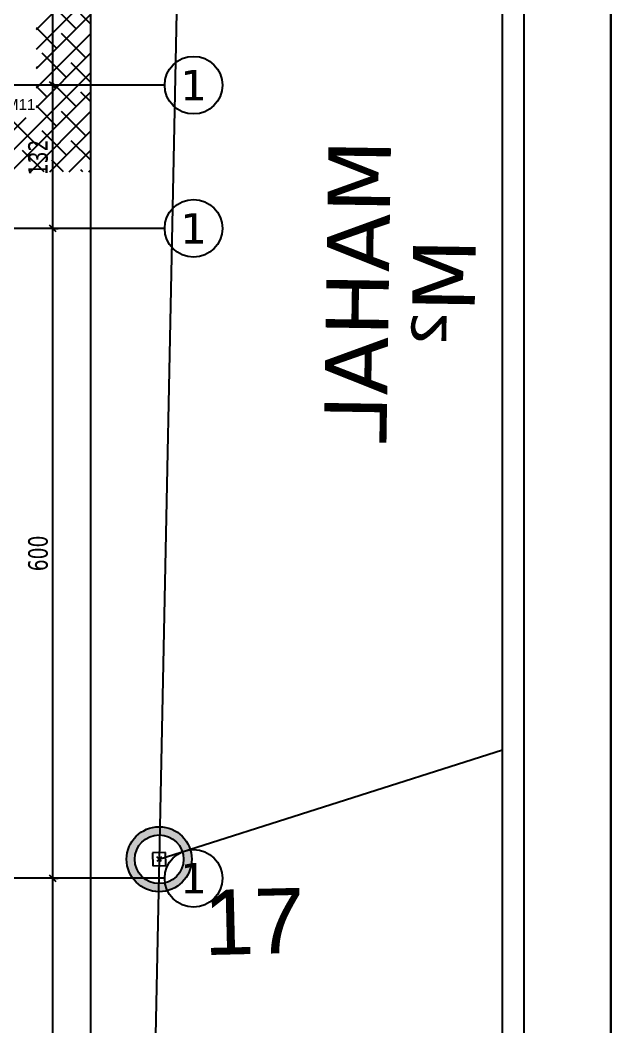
# Model space of a CAD drawing. Header units: millimetres. Extents: x 43168.9 to 43194.6, y -25545.1 to -25543.4.
# Drawn here: x 43169.9869 to 43170.0959, y -25544.1313 to -25543.9455 of the extents above; entities that cross this region are included whole.
import ezdxf
from ezdxf.enums import TextEntityAlignment as Align

# ---------------------------------------------------------------- set-up
doc = ezdxf.new("R2010")
doc.units = ezdxf.units.MM
doc.header["$LTSCALE"] = 200
doc.linetypes.add('DASHDOT2', pattern=[0.5, 0.25, -0.125, 0, -0.125])
for name, color, linetype in [('aks_sgh', 5, 'DASHDOT2'), ('arsasiniri_sgh', 10, 'Continuous'), ('olcuaks_sgh', 41, 'Continuous'), ('pafta_sgh', 11, 'Continuous'), ('sembol_sgh', 8, 'Continuous'), ('tarama-zemin_sgh', 197, 'Continuous')]:
    doc.layers.add(name, color=color, linetype=linetype)
doc.styles.add('1-200', font='arial.ttf', dxfattribs={"height": 60})
doc.styles.add('dim', font='VERDANA.TTF', dxfattribs={"width": 0.7})
doc.styles.add('text1', font='VERDANA.TTF')

msp = doc.modelspace()

# ---------------------------------------------------------------- hatches: boundary and pattern name
h = msp.add_hatch(color=256)
edge = h.paths.add_edge_path()
edge.add_arc((43170.01254, -25544.1004), 0.006, 0, 360)
edge = h.paths.add_edge_path(flags=16)
edge.add_arc((43170.01254, -25544.1004), 0.0045, 0, 360)

# ---------------------------------------------------------------- linework, layer by layer
for p, q in [((43170.01356, -25543.95748), (43169.99088, -25543.95748)), ((43170.01356, -25543.98392), (43169.99088, -25543.98392)), ((43170.01356, -25544.10392), (43169.99088, -25544.10392))]:
    msp.add_line(p, q)
at = {"color": 0, "linetype": 'ByBlock', "lineweight": -2}
for p, q in [((43169.99228, -25543.95688), (43169.99348, -25543.95808)), ((43169.99348, -25543.95808), (43169.99228, -25543.95688)), ((43169.99228, -25543.98332), (43169.99348, -25543.98452)), ((43169.99348, -25543.98452), (43169.99228, -25543.98332)), ((43170.01371, -25544.09917), (43170.01131, -25544.09923)), ((43170.01131, -25544.09923), (43170.01137, -25544.10163)), ((43170.01297, -25544.10081), (43170.01211, -25544.09998)), ((43170.01295, -25544.09996), (43170.01213, -25544.10083)), ((43170.01377, -25544.10157), (43170.01371, -25544.09917)), ((43170.01137, -25544.10163), (43170.01377, -25544.10157)), ((43169.99228, -25544.10332), (43169.99348, -25544.10452)), ((43169.99348, -25544.10452), (43169.99228, -25544.10332))]:
    msp.add_line(p, q, dxfattribs=at)
at = {"linetype": 'Continuous'}
for centre in [(43170.01888, -25543.95748), (43170.01888, -25543.98392), (43170.01888, -25544.10392)]:
    msp.add_circle(centre, 0.00532, dxfattribs=at)
at = {"color": 0, "linetype": 'Continuous', "lineweight": -2}
for radius in [0.006, 0.0045]:
    msp.add_circle((43170.01254, -25544.1004), radius, dxfattribs=at)
at = {"layer": 'aks_sgh'}
for p, q in [((43169.99088, -25543.95748), (43169.01488, -25543.95748)), ((43169.99088, -25543.98392), (43169.01488, -25543.98392)), ((43169.99088, -25544.10392), (43169.01488, -25544.10392))]:
    msp.add_line(p, q, dxfattribs=at)
at = {"layer": 'arsasiniri_sgh', "color": 14}
for p, q in [((43170.02176, -25543.64889), (43170.01254, -25544.10046)), ((43170.01254, -25544.1004), (43170.07588, -25544.08021)), ((43170.01254, -25544.1004), (43170.07588, -25544.08021)), ((43170.01254, -25544.10046), (43170.00855, -25544.29934))]:
    msp.add_line(p, q, dxfattribs=at)
at = {"layer": 'olcuaks_sgh'}
for p, q in [((43169.99988, -25543.83767), (43169.99988, -25544.76892)), ((43169.99288, -25543.90967), (43169.99288, -25543.95773)), ((43169.99288, -25543.95723), (43169.99288, -25543.98417)), ((43169.99288, -25543.95748), (43169.99388, -25543.95748)), ((43169.99288, -25543.95748), (43169.99388, -25543.95748)), ((43169.99288, -25543.98367), (43169.99288, -25544.10417)), ((43169.99288, -25543.98392), (43169.99388, -25543.98392)), ((43169.99288, -25543.98392), (43169.99388, -25543.98392)), ((43169.99288, -25544.10367), (43169.99288, -25544.22417)), ((43169.99288, -25544.10392), (43169.99388, -25544.10392)), ((43169.99288, -25544.10392), (43169.99388, -25544.10392))]:
    msp.add_line(p, q, dxfattribs=at)
at = {"layer": 'pafta_sgh'}
for p, q in [((43170.09588, -25544.97), (43170.09588, -25543.51)), ((43170.09588, -25543.51), (43170.09588, -25544.97)), ((43170.07988, -25544.954), (43170.07988, -25543.526)), ((43170.07588, -25544.95), (43170.07588, -25543.53))]:
    msp.add_line(p, q, dxfattribs=at)
at = {"layer": 'tarama-zemin_sgh'}
for p, q in [((43169.98988, -25543.94723), (43169.99988, -25543.93723)), ((43169.98988, -25543.95082), (43169.99988, -25543.94082)), ((43169.99722, -25543.94707), (43169.99273, -25543.94258)), ((43169.98988, -25543.95441), (43169.99988, -25543.94441)), ((43169.99988, -25543.94614), (43169.99811, -25543.94438)), ((43169.99362, -25543.95067), (43169.98988, -25543.94692)), ((43169.98988, -25543.958), (43169.99988, -25543.948)), ((43169.99901, -25543.95246), (43169.99452, -25543.94797)), ((43169.98988, -25543.96159), (43169.99988, -25543.95159)), ((43169.99542, -25543.95605), (43169.99093, -25543.95156)), ((43169.99003, -25543.95426), (43169.98988, -25543.9541)), ((43169.99988, -25543.95692), (43169.99632, -25543.95336)), ((43169.98159, -25543.97348), (43169.99988, -25543.95519)), ((43169.99183, -25543.95965), (43169.98988, -25543.9577)), ((43169.99722, -25543.96144), (43169.99273, -25543.95695)), ((43169.98518, -25543.97348), (43169.99988, -25543.95878)), ((43169.99988, -25543.96051), (43169.99811, -25543.95875)), ((43169.99362, -25543.96503), (43169.98988, -25543.96129)), ((43169.98877, -25543.97348), (43169.99988, -25543.96237)), ((43169.99901, -25543.96683), (43169.99452, -25543.96234)), ((43169.97799, -25543.97348), (43169.98799, -25543.96348)), ((43169.99003, -25543.96863), (43169.98554, -25543.96414)), ((43169.99542, -25543.97042), (43169.99093, -25543.96593)), ((43169.99236, -25543.97348), (43169.99988, -25543.96596)), ((43169.99988, -25543.97129), (43169.99632, -25543.96773)), ((43169.99129, -25543.97348), (43169.98734, -25543.96952)), ((43169.99595, -25543.97348), (43169.99988, -25543.96956)), ((43169.99489, -25543.97348), (43169.99273, -25543.97132)), ((43169.99848, -25543.97348), (43169.99811, -25543.97312)), ((43169.99955, -25543.97348), (43169.99988, -25543.97315))]:
    msp.add_line(p, q, dxfattribs=at)

# ---------------------------------------------------------------- texts
at = {"linetype": 'Continuous', "style": 'text1'}
for p in [(43170.01888, -25543.95748), (43170.01888, -25543.98392), (43170.01888, -25544.10392)]:
    msp.add_attdef('1', text='', height=0.0056, dxfattribs=at).set_placement(p, align=Align.MIDDLE)
at = {"color": 7, "style": 'text1', "text_generation_flag": 4}
for tag, text, height, p in [('MAHAL', '', 0.01154, (43170.04913, -25543.99549)), ('M²', 'm²', 0.011537, (43170.06493, -25543.99573))]:
    msp.add_attdef(tag, text=text, height=height, rotation=269.1301, dxfattribs=at).set_placement(p, align=Align.MIDDLE)
at = {"layer": 'aks_sgh', "style": '1-200'}
msp.add_text('M11', height=0.002, rotation=0, dxfattribs=at).set_placement((43169.98426, -25543.96206))
at = {"layer": 'olcuaks_sgh', "color": 2, "style": 'dim', "width": 0.7}
for s, p in [('132', (43169.99197, -25543.97413)), ('600', (43169.99197, -25544.04723))]:
    msp.add_text(s, height=0.0036, rotation=90, dxfattribs=at).set_placement(p)
at = {"layer": 'sembol_sgh', "color": 1, "ltscale": 50, "style": '1-200'}
msp.add_text('17', height=0.012, rotation=1.3638, dxfattribs=at).set_placement((43170.02087, -25544.1181))

doc.saveas('drawing.dxf')
